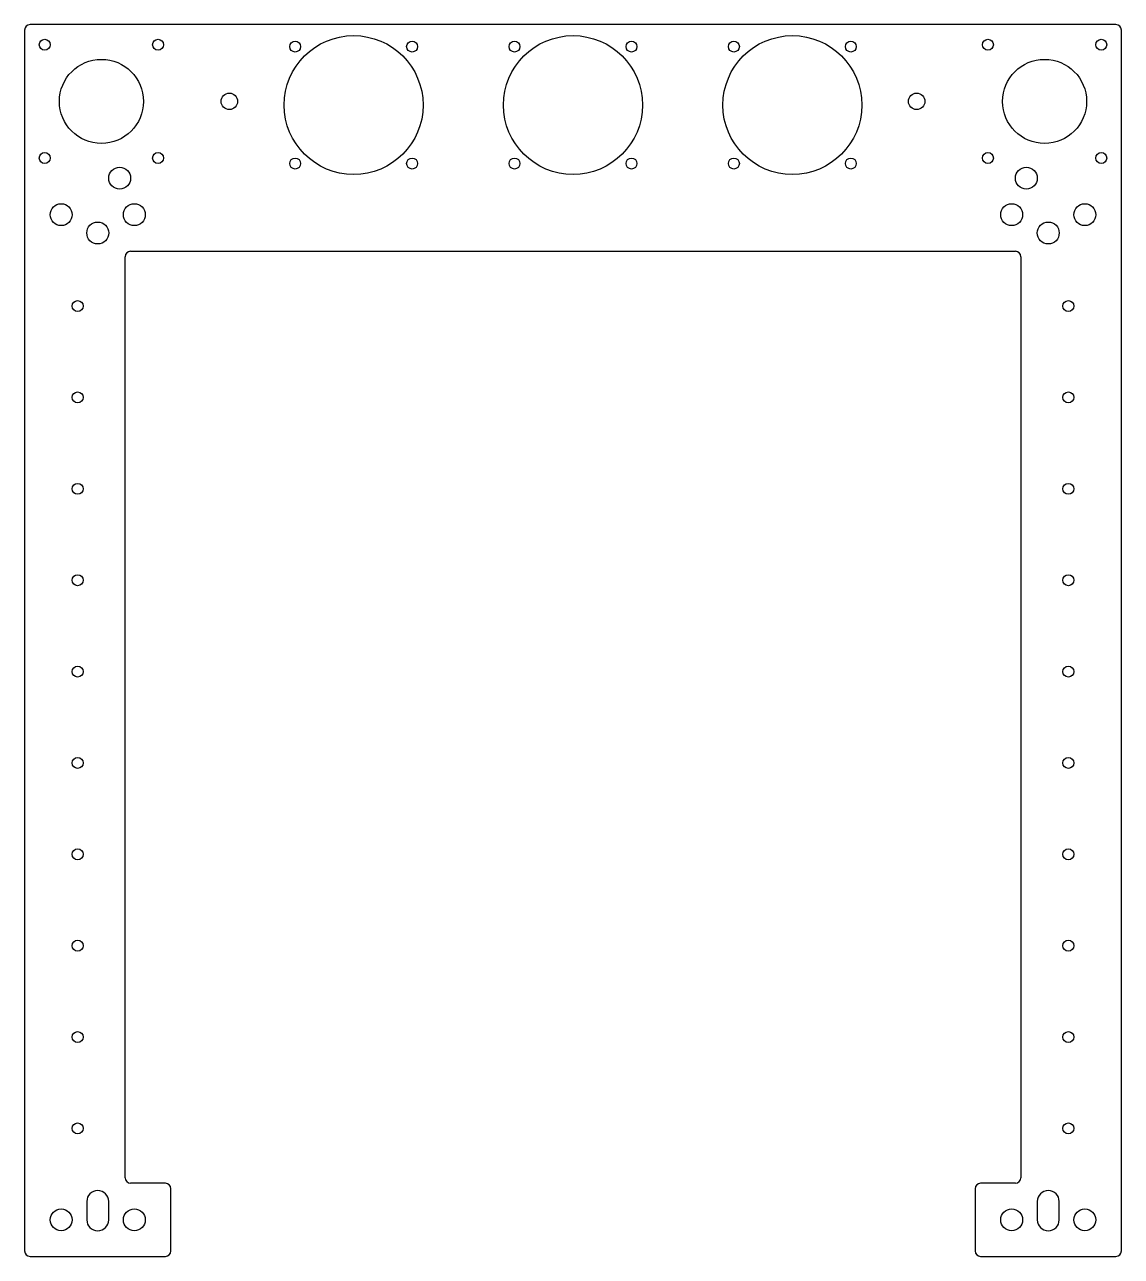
# Model space of a CAD drawing. Header units: millimetres. Extents: x -150 to 150, y -135 to 202.
import ezdxf

# ---------------------------------------------------------------- set-up
doc = ezdxf.new("R2010")
doc.units = ezdxf.units.MM

msp = doc.modelspace()

# ---------------------------------------------------------------- linework, layer by layer
at = {"color": 7, "linetype": 'Continuous', "lineweight": 25}
for p, q in [((-150, 200.5), (-150, -133.5)), ((148.5, 202), (-148.5, 202)), ((150, -133.5), (150, 200.5)), ((-122.5, -113.5), (-122.5, 138.5)), ((-121, 140), (121, 140)), ((122.5, 138.5), (122.5, -113.5)), ((-111.5, -115), (-121, -115)), ((-110, -133.5), (-110, -116.5)), ((110, -116.5), (110, -133.5)), ((121, -115), (111.5, -115)), ((-133, -120), (-133, -125)), ((-127, -125), (-127, -120)), ((127, -120), (127, -125)), ((133, -125), (133, -120)), ((-148.5, -135), (-111.5, -135)), ((111.5, -135), (148.5, -135))]:
    msp.add_line(p, q, dxfattribs=at)
for centre, radius in [((-60, 180), 19), ((0, 180), 19), ((60, 180), 19), ((-144.5, 196.5), 1.5), ((-113.5, 196.5), 1.5), ((-76, 196), 1.5), ((-44, 196), 1.5), ((-16, 196), 1.5), ((16, 196), 1.5), ((44, 196), 1.5), ((76, 196), 1.5), ((113.5, 196.5), 1.5), ((144.5, 196.5), 1.5), ((-129, 181), 11.5), ((129, 181), 11.5), ((-94, 181), 2.25), ((94, 181), 2.25), ((-144.5, 165.5), 1.5), ((-113.5, 165.5), 1.5), ((-76, 164), 1.5), ((-44, 164), 1.5), ((-16, 164), 1.5), ((16, 164), 1.5), ((44, 164), 1.5), ((76, 164), 1.5), ((113.5, 165.5), 1.5), ((144.5, 165.5), 1.5), ((-124, 160), 3), ((124, 160), 3), ((-140, 150), 3), ((-120, 150), 3), ((120, 150), 3), ((140, 150), 3), ((-130, 145), 3), ((130, 145), 3), ((-135.5, 125), 1.5), ((135.5, 125), 1.5), ((-135.5, 100), 1.5), ((135.5, 100), 1.5), ((-135.5, 75), 1.5), ((135.5, 75), 1.5), ((-135.5, 50), 1.5), ((135.5, 50), 1.5), ((-135.5, 25), 1.5), ((135.5, 25), 1.5), ((-135.5, 0), 1.5), ((135.5, 0), 1.5), ((-135.5, -25), 1.5), ((135.5, -25), 1.5), ((-135.5, -50), 1.5), ((135.5, -50), 1.5), ((-135.5, -75), 1.5), ((135.5, -75), 1.5), ((-135.5, -100), 1.5), ((135.5, -100), 1.5), ((-140, -125), 3), ((-120, -125), 3), ((120, -125), 3), ((140, -125), 3)]:
    msp.add_circle(centre, radius, dxfattribs=at)
for centre, radius, start, end in [((-148.5, 200.5), 1.5, 90, 180), ((148.5, 200.5), 1.5, 0, 90), ((-121, 138.5), 1.5, 90, 180), ((121, 138.5), 1.5, 0, 90), ((-121, -113.5), 1.5, 180, 270), ((121, -113.5), 1.5, 270, 0), ((-130, -120), 3, 0, 180), ((-111.5, -116.5), 1.5, 0, 90), ((111.5, -116.5), 1.5, 90, 180), ((130, -120), 3, 0, 180), ((-130, -125), 3, 180, 0), ((130, -125), 3, 180, 0), ((-148.5, -133.5), 1.5, 180, 270), ((-111.5, -133.5), 1.5, 270, 0), ((111.5, -133.5), 1.5, 180, 270), ((148.5, -133.5), 1.5, 270, 0)]:
    msp.add_arc(centre, radius, start, end, dxfattribs=at)

doc.saveas('drawing.dxf')
